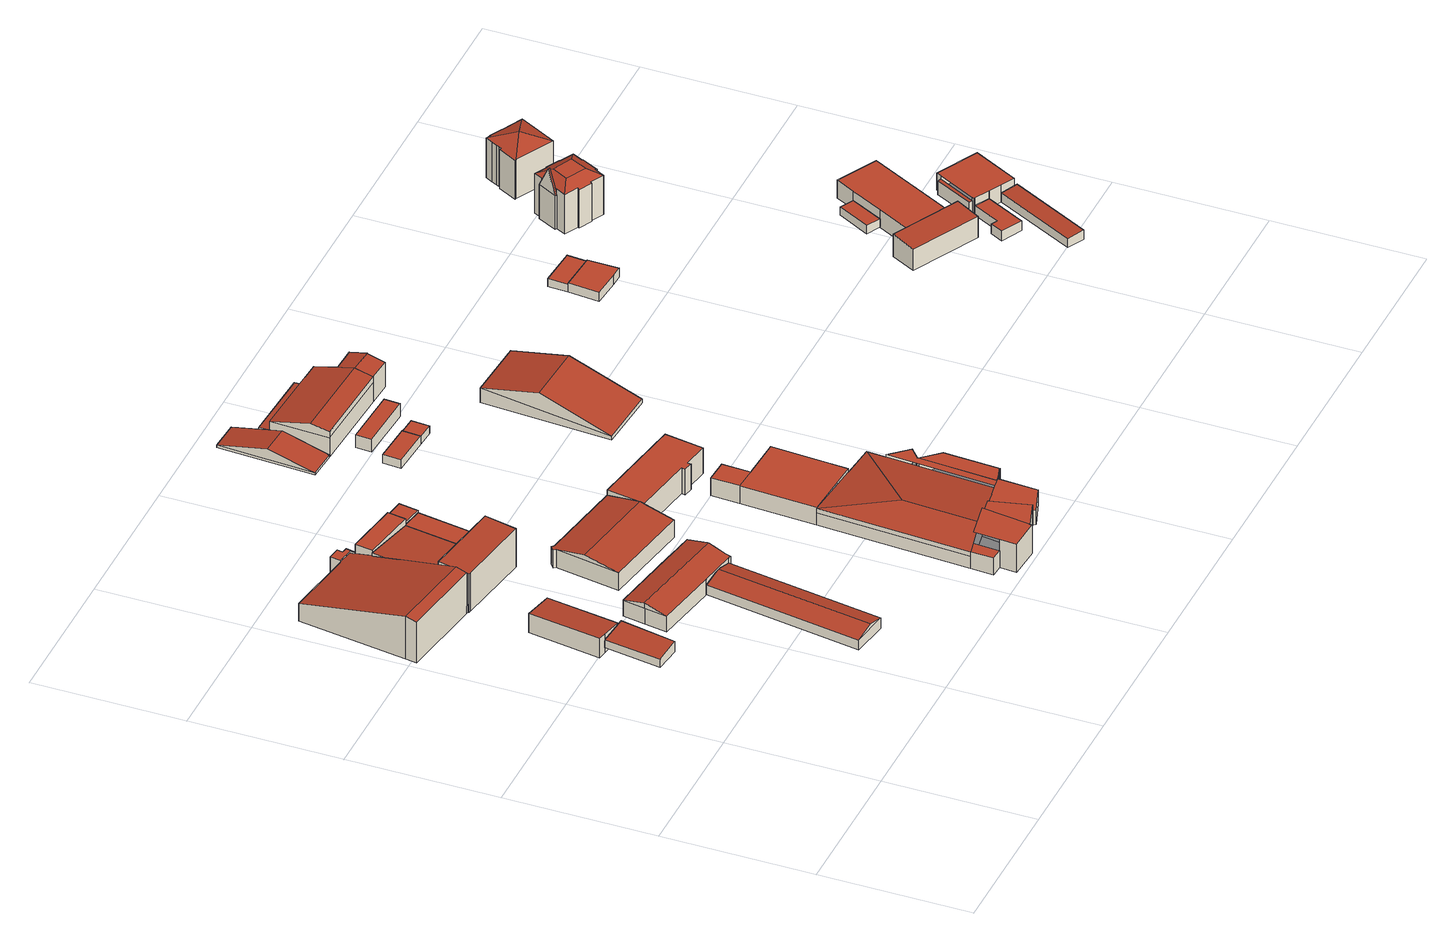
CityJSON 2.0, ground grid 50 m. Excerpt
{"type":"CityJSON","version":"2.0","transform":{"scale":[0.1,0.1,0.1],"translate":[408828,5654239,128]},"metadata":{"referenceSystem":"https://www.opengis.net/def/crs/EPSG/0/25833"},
"CityObjects":{
"building1":{"type":"Building","attributes":{"Dachtyp_tdc":"tdcPolyFlatRoof","Gemeindeschluessel":14612000,"Dachneigung":6.96,"QualitaetDacherkennung":91,"Geometrietyp2DReferenz":"3000","measuredHeight":4.01,"function":"31001_2000","roofType":"2100"},"geometry":[{"type":"Solid","lod":"2","boundaries":[[[[0,1,2,3]],[[1,4,5,2]],[[4,6,7,5]],[[6,8,9,7]],[[8,0,3,9]],[[8,6,4,1,0]],[[3,2,5,7,9]]]],"semantics":{"surfaces":[{"type":"WallSurface"},{"type":"RoofSurface"},{"type":"GroundSurface"}],"values":[[0,0,0,0,0,1,2]]}}]},
"building2":{"type":"Building","attributes":{"Dachtyp_tdc":"tdcPolyFlatRoof","Gemeindeschluessel":14612000,"Dachneigung":4.72,"QualitaetDacherkennung":90,"Geometrietyp2DReferenz":"3000","measuredHeight":6.98,"function":"31001_2000","roofType":"2100"},"geometry":[{"type":"Solid","lod":"2","boundaries":[[[[10,11,12,13]],[[11,14,15,12]],[[14,16,17,15]],[[16,18,19,17]],[[18,10,13,19]],[[18,16,14,11,10]],[[13,12,15,17,19]]]],"semantics":{"surfaces":[{"type":"WallSurface"},{"type":"RoofSurface"},{"type":"GroundSurface"}],"values":[[0,0,0,0,0,1,2]]}}]},
"building3":{"type":"Building","attributes":{"Gemeindeschluessel":14612000,"Geometrietyp2DReferenz":"3000","function":"31001_2000","roofType":"9999"},"children":["building3-1","building3-2","building3-3"]},
"building3-1":{"type":"BuildingPart","attributes":{"Dachtyp_tdc":"tdcPolyFlatRoof","Dachneigung":0,"QualitaetDacherkennung":0,"Geometrietyp2DReferenz":"3000","measuredHeight":3,"roofType":"9999"},"parents":["building3"],"geometry":[{"type":"MultiSurface","lod":"2","boundaries":[[[20,21,22,23,24,25]],[[23,22,26,27]],[[22,21,28,26]],[[21,20,29,28]],[[20,25,30,29]],[[30,31,27,26,28,29]],[[27,31,24,23]],[[31,30,25,24]]],"semantics":{"surfaces":[{"type":"RoofSurface"},{"type":"WallSurface"},{"type":"GroundSurface"},{"type":"ClosureSurface","isClosure":"1","QuelleClosure":"LoD1Solid"}],"values":[0,1,1,1,1,2,3,3]}}]},
"building3-2":{"type":"BuildingPart","attributes":{"Dachtyp_tdc":"tdcGableRoof","Dachneigung":14.19,"QualitaetDacherkennung":7,"Geometrietyp2DReferenz":"3000","measuredHeight":15.57,"roofType":"3100"},"parents":["building3"],"geometry":[{"type":"MultiSurface","lod":"2","boundaries":[[[32,33,34,35]],[[33,36,37,34]],[[36,38,23,27,37]],[[39,40,41,30,25]],[[40,42,43,41]],[[42,44,45,43]],[[44,46,47,45]],[[42,40,39,48]],[[48,38,36,33,32,49,50,46,44,42]],[[51,52,35,34,37,27,31,30,41,43,45,47]]],"semantics":{"surfaces":[{"type":"WallSurface"},{"type":"RoofSurface"},{"type":"GroundSurface"}],"values":[0,0,0,0,0,0,0,1,1,2]}}]},
"building3-3":{"type":"BuildingPart","attributes":{"Dachtyp_tdc":"tdcPolyFlatRoof","Dachneigung":0,"QualitaetDacherkennung":70,"Geometrietyp2DReferenz":"3000","measuredHeight":7.2,"roofType":"1000"},"parents":["building3"],"geometry":[{"type":"MultiSurface","lod":"2","boundaries":[[[53,54,55,56]],[[54,57,58,55]],[[57,59,60,58]],[[59,61,32,35,60]],[[62,53,56,47,46]],[[62,63,64,61,59,57,54,53]],[[56,55,58,60,35,52,51,47]]],"semantics":{"surfaces":[{"type":"WallSurface"},{"type":"RoofSurface"},{"type":"GroundSurface"}],"values":[0,0,0,0,0,1,2]}}]},
"building4":{"type":"Building","attributes":{"Dachtyp_tdc":"tdcGableRoof","Gemeindeschluessel":14612000,"Dachneigung":14.41,"QualitaetDacherkennung":94,"Geometrietyp2DReferenz":"3000","measuredHeight":5.16,"function":"31001_2000","roofType":"3100"},"geometry":[{"type":"Solid","lod":"2","boundaries":[[[[65,66,67,68]],[[66,69,70,67]],[[69,71,72,70]],[[71,65,68,72]],[[69,66,73]],[[65,71,74]],[[66,65,74,73]],[[71,69,73,74]],[[68,67,70,72]]]],"semantics":{"surfaces":[{"type":"WallSurface"},{"type":"RoofSurface"},{"type":"GroundSurface"}],"values":[[0,0,0,0,0,0,1,1,2]]}}]},
"building5":{"type":"Building","attributes":{"Dachtyp_tdc":"tdcFreeFormRoof","Gemeindeschluessel":14612000,"Dachneigung":14.38,"QualitaetDacherkennung":91,"Geometrietyp2DReferenz":"3000","measuredHeight":7.69,"function":"31001_2000","roofType":"5000"},"geometry":[{"type":"Solid","lod":"2","boundaries":[[[[75,76,77,78]],[[76,79,80,77]],[[79,81,82,80]],[[81,83,84,82]],[[83,85,86,84]],[[85,87,88,86]],[[87,89,90,88]],[[89,91,92,90]],[[91,93,94,92]],[[93,95,96,94]],[[95,97,98,96]],[[97,99,100,98]],[[99,75,78,100]],[[101,102,103,104,105,106,107]],[[108,109,110,107,106,111,99,97,95,93]],[[99,111,75]],[[75,111,106,105,76]],[[85,101,107,110,87]],[[87,110,109,89]],[[89,109,108,91]],[[91,108,93]],[[76,105,104,79]],[[79,104,103,81]],[[81,103,102,83]],[[83,102,101,85]],[[78,77,80,82,84,86,88,90,92,94,96,98,100]]]],"semantics":{"surfaces":[{"type":"WallSurface"},{"type":"RoofSurface"},{"type":"GroundSurface"}],"values":[[0,0,0,0,0,0,0,0,0,0,0,0,0,1,1,0,0,0,0,0,0,0,0,0,0,2]]}}]},
"building6":{"type":"Building","attributes":{"Dachtyp_tdc":"tdcPolyFlatRoof","Gemeindeschluessel":14612000,"Dachneigung":2.88,"QualitaetDacherkennung":86,"Geometrietyp2DReferenz":"3000","measuredHeight":14.52,"function":"31001_2000","roofType":"2100"},"geometry":[{"type":"Solid","lod":"2","boundaries":[[[[112,113,114,115]],[[113,116,117,114]],[[116,118,119,117]],[[118,120,121,119]],[[120,122,123,121]],[[122,124,125,123]],[[124,112,115,125]],[[124,122,120,118,116,113,112]],[[115,114,117,119,121,123,125]]]],"semantics":{"surfaces":[{"type":"WallSurface"},{"type":"RoofSurface"},{"type":"GroundSurface"}],"values":[[0,0,0,0,0,0,0,1,2]]}}]},
"building7":{"type":"Building","attributes":{"Dachtyp_tdc":"tdcPolyFlatRoof","Gemeindeschluessel":14612000,"Dachneigung":5.61,"QualitaetDacherkennung":71,"Geometrietyp2DReferenz":"3000","measuredHeight":8.89,"function":"31001_2000","roofType":"2100"},"geometry":[{"type":"Solid","lod":"2","boundaries":[[[[126,127,128,129]],[[127,130,131,128]],[[130,132,133,131]],[[132,134,135,133]],[[134,136,137,135]],[[136,138,139,137]],[[138,126,129,139]],[[138,136,134,132,130,127,126]],[[129,128,131,133,135,137,139]]]],"semantics":{"surfaces":[{"type":"WallSurface"},{"type":"RoofSurface"},{"type":"GroundSurface"}],"values":[[0,0,0,0,0,0,0,1,2]]}}]},
"building8":{"type":"Building","attributes":{"Dachtyp_tdc":"tdcPolyFlatRoof","Gemeindeschluessel":14612000,"Dachneigung":0,"QualitaetDacherkennung":70,"Geometrietyp2DReferenz":"3000","measuredHeight":8.24,"function":"31001_2000","roofType":"1000"},"geometry":[{"type":"Solid","lod":"2","boundaries":[[[[140,141,142,143]],[[141,144,145,142]],[[144,146,147,145]],[[146,148,149,147]],[[148,140,143,149]],[[148,146,144,141,140]],[[143,142,145,147,149]]]],"semantics":{"surfaces":[{"type":"WallSurface"},{"type":"RoofSurface"},{"type":"GroundSurface"}],"values":[[0,0,0,0,0,1,2]]}}]},
"building9":{"type":"Building","attributes":{"Dachtyp_tdc":"tdcPolyFlatRoof","Gemeindeschluessel":14612000,"Dachneigung":0,"QualitaetDacherkennung":82,"Geometrietyp2DReferenz":"3000","measuredHeight":5.25,"function":"31001_2000","roofType":"1000"},"geometry":[{"type":"Solid","lod":"2","boundaries":[[[[150,151,152,153]],[[151,154,155,152]],[[154,156,157,155]],[[156,158,159,157]],[[158,150,153,159]],[[158,156,154,151,150]],[[153,152,155,157,159]]]],"semantics":{"surfaces":[{"type":"WallSurface"},{"type":"RoofSurface"},{"type":"GroundSurface"}],"values":[[0,0,0,0,0,1,2]]}}]},
"building10":{"type":"Building","attributes":{"Dachtyp_tdc":"tdcFreeFormRoof","Gemeindeschluessel":14612000,"Dachneigung":10.04,"QualitaetDacherkennung":39,"Geometrietyp2DReferenz":"3000","measuredHeight":8.38,"function":"31001_2000","roofType":"5000"},"geometry":[{"type":"Solid","lod":"2","boundaries":[[[[160,161,162,163]],[[161,164,165,162]],[[164,166,167,165]],[[166,168,169,167]],[[168,170,171,169]],[[170,172,173,171]],[[172,174,175,173]],[[174,160,163,175]],[[174,172,176,177,160]],[[176,170,168,166,164,161,177]],[[161,160,177]],[[172,170,176]],[[163,162,165,167,169,171,173,175]]]],"semantics":{"surfaces":[{"type":"WallSurface"},{"type":"RoofSurface"},{"type":"GroundSurface"}],"values":[[0,0,0,0,0,0,0,0,1,1,0,0,2]]}}]},
"building11":{"type":"Building","attributes":{"Dachtyp_tdc":"tdcPolyFlatRoof","Gemeindeschluessel":14612000,"Dachneigung":0,"QualitaetDacherkennung":82,"Geometrietyp2DReferenz":"3000","measuredHeight":5.94,"function":"31001_2000","roofType":"1000"},"geometry":[{"type":"Solid","lod":"2","boundaries":[[[[178,179,180,153]],[[179,181,182,180]],[[181,183,184,182]],[[183,185,152,184]],[[185,178,153,152]],[[185,183,181,179,178]],[[153,180,182,184,152]]]],"semantics":{"surfaces":[{"type":"WallSurface"},{"type":"RoofSurface"},{"type":"GroundSurface"}],"values":[[0,0,0,0,0,1,2]]}}]},
"building12":{"type":"Building","attributes":{"Dachtyp_tdc":"tdcPolyFlatRoof","Gemeindeschluessel":14612000,"Dachneigung":0,"QualitaetDacherkennung":78,"Geometrietyp2DReferenz":"3000","measuredHeight":9.33,"function":"31001_2000","roofType":"1000"},"geometry":[{"type":"Solid","lod":"2","boundaries":[[[[186,187,188,189]],[[187,190,191,188]],[[190,192,193,191]],[[192,194,195,193]],[[194,196,197,195]],[[196,198,199,197]],[[198,200,201,199]],[[200,186,189,201]],[[200,198,196,194,192,190,187,186]],[[189,188,191,193,195,197,199,201]]]],"semantics":{"surfaces":[{"type":"WallSurface"},{"type":"RoofSurface"},{"type":"GroundSurface"}],"values":[[0,0,0,0,0,0,0,0,1,2]]}}]},
"building13":{"type":"Building","attributes":{"Gemeindeschluessel":14612000,"Geometrietyp2DReferenz":"3000","function":"31001_2000","roofType":"9999"},"children":["building13-1","building13-2","building13-3","building13-4","building13-5","building13-6","building13-7","building13-8","building13-9"]},
"building13-1":{"type":"BuildingPart","attributes":{"Dachtyp_tdc":"tdcPolyFlatRoof","Dachneigung":0,"QualitaetDacherkennung":89,"Geometrietyp2DReferenz":"3000","measuredHeight":5.18,"roofType":"1000"},"parents":["building13"],"geometry":[{"type":"MultiSurface","lod":"2","boundaries":[[[202,203,204,205,206]],[[203,207,208,204]],[[207,209,210,208]],[[209,211,212,210]],[[213,214,215,211,209,207,203,202]],[[205,204,208,210,212,216,217,218]]],"semantics":{"surfaces":[{"type":"WallSurface"},{"type":"RoofSurface"},{"type":"GroundSurface"}],"values":[0,0,0,0,1,2]}}]},
"building13-2":{"type":"BuildingPart","attributes":{"Dachtyp_tdc":"tdcPolyFlatRoof","Dachneigung":0,"QualitaetDacherkennung":78,"Geometrietyp2DReferenz":"3000","measuredHeight":6.06,"roofType":"1000"},"parents":["building13"],"geometry":[{"type":"MultiSurface","lod":"2","boundaries":[[[219,220,221,222]],[[220,223,224,225,221]],[[226,223,220,219]],[[222,221,225,227]]],"semantics":{"surfaces":[{"type":"WallSurface"},{"type":"RoofSurface"},{"type":"GroundSurface"}],"values":[0,0,1,2]}}]},
"building13-3":{"type":"BuildingPart","attributes":{"Dachtyp_tdc":"tdcPolyFlatRoof","Dachneigung":0,"QualitaetDacherkennung":92,"Geometrietyp2DReferenz":"3000","measuredHeight":6.44,"roofType":"1000"},"parents":["building13"],"geometry":[{"type":"MultiSurface","lod":"2","boundaries":[[[228,229,230,231,232]],[[229,233,234,230]],[[233,235,236,237,234]],[[235,233,229,228]],[[231,230,234,237]]],"semantics":{"surfaces":[{"type":"WallSurface"},{"type":"RoofSurface"},{"type":"GroundSurface"}],"values":[0,0,0,1,2]}}]},
"building13-4":{"type":"BuildingPart","attributes":{"Dachtyp_tdc":"tdcPolyFlatRoof","Dachneigung":0,"QualitaetDacherkennung":48,"Geometrietyp2DReferenz":"3000","measuredHeight":10.26,"roofType":"1000"},"parents":["building13"],"geometry":[{"type":"MultiSurface","lod":"2","boundaries":[[[238,239,240,241]],[[239,242,219,222,240]],[[243,238,241,244,245]],[[243,246,247,242,239,238]],[[241,240,222,227,248,244]]],"semantics":{"surfaces":[{"type":"WallSurface"},{"type":"RoofSurface"},{"type":"GroundSurface"}],"values":[0,0,0,1,2]}}]},
"building13-5":{"type":"BuildingPart","attributes":{"Dachtyp_tdc":"tdcPolyFlatRoof","Dachneigung":0,"QualitaetDacherkennung":79,"Geometrietyp2DReferenz":"3000","measuredHeight":7.03,"roofType":"1000"},"parents":["building13"],"geometry":[{"type":"MultiSurface","lod":"2","boundaries":[[[249,250,251,252,253]],[[250,245,244,251]],[[245,250,249,254,255,256]],[[248,257,252,251,244]]],"semantics":{"surfaces":[{"type":"WallSurface"},{"type":"RoofSurface"},{"type":"GroundSurface"}],"values":[0,0,1,2]}}]},
"building13-6":{"type":"BuildingPart","attributes":{"Dachtyp_tdc":"tdcHipAndGableRoof","Dachneigung":10.16,"QualitaetDacherkennung":16,"Geometrietyp2DReferenz":"3000","measuredHeight":8.37,"roofType":"5000"},"parents":["building13"],"geometry":[{"type":"MultiSurface","lod":"2","boundaries":[[[258,206,205,259]],[[224,260,261,225]],[[258,262,263,264]],[[263,223,265,266,264]],[[267,206,258,264,266,268,255,269,270]],[[224,223,263,260]],[[271,262,258]],[[261,272,259,205,218,257,248,227,225]],[[271,258,259,272]]],"semantics":{"surfaces":[{"type":"WallSurface"},{"type":"RoofSurface"},{"type":"GroundSurface"}],"values":[0,0,1,1,1,0,0,2,0]}}]},
"building13-7":{"type":"BuildingPart","attributes":{"Dachtyp_tdc":"tdcPolyFlatRoof","Dachneigung":0,"QualitaetDacherkennung":87,"Geometrietyp2DReferenz":"3000","measuredHeight":6.38,"roofType":"1000"},"parents":["building13"],"geometry":[{"type":"MultiSurface","lod":"2","boundaries":[[[236,273,274,237]],[[273,275,276,274]],[[275,277,262,271,272,276]],[[278,232,231,261,260,263]],[[278,277,275,273,236,232]],[[231,237,274,276,272,261]]],"semantics":{"surfaces":[{"type":"WallSurface"},{"type":"RoofSurface"},{"type":"GroundSurface"}],"values":[0,0,0,0,1,2]}}]},
"building13-8":{"type":"BuildingPart","attributes":{"Dachtyp_tdc":"tdcPolyFlatRoof","Dachneigung":0,"QualitaetDacherkennung":91,"Geometrietyp2DReferenz":"3000","measuredHeight":5.24,"roofType":"1000"},"parents":["building13"],"geometry":[{"type":"MultiSurface","lod":"2","boundaries":[[[279,280,281,282]],[[280,283,284,281]],[[283,285,214,217,284]],[[286,287,288,212,211]],[[287,279,282,288]],[[287,286,289,285,283,280,279]],[[282,281,284,217,216,212,288]]],"semantics":{"surfaces":[{"type":"WallSurface"},{"type":"RoofSurface"},{"type":"GroundSurface"}],"values":[0,0,0,0,0,1,2]}}]},
"building13-9":{"type":"BuildingPart","attributes":{"Dachtyp_tdc":"tdcPolyFlatRoof","Dachneigung":0,"QualitaetDacherkennung":38,"Geometrietyp2DReferenz":"3000","measuredHeight":5.19,"roofType":"1000"},"parents":["building13"],"geometry":[{"type":"MultiSurface","lod":"2","boundaries":[[[290,291,217,214]],[[290,292,293,291]],[[292,253,252,293]],[[294,253,292,290,214,270]],[[217,291,293,252,257,218]]],"semantics":{"surfaces":[{"type":"WallSurface"},{"type":"RoofSurface"},{"type":"GroundSurface"}],"values":[0,0,0,1,2]}}]},
"building14":{"type":"Building","attributes":{"Dachtyp_tdc":"tdcGableRoof","Gemeindeschluessel":14612000,"Dachneigung":13.31,"QualitaetDacherkennung":58,"Geometrietyp2DReferenz":"3000","measuredHeight":4.76,"function":"31001_2000","roofType":"3100"},"geometry":[{"type":"Solid","lod":"2","boundaries":[[[[295,296,297,298]],[[296,299,300,297]],[[299,301,302,300]],[[301,303,304,302]],[[303,295,298,304]],[[303,305,306,295]],[[296,306,305,307,299]],[[301,307,305,303]],[[299,307,301]],[[295,306,296]],[[298,297,300,302,304]]]],"semantics":{"surfaces":[{"type":"WallSurface"},{"type":"RoofSurface"},{"type":"GroundSurface"}],"values":[[0,0,0,0,0,1,1,0,0,0,2]]}}]},
"building15":{"type":"Building","attributes":{"Dachtyp_tdc":"tdcPolyFlatRoof","Gemeindeschluessel":14612000,"Dachneigung":0,"QualitaetDacherkennung":86,"Geometrietyp2DReferenz":"3000","measuredHeight":3.11,"function":"31001_2000","roofType":"1000"},"geometry":[{"type":"Solid","lod":"2","boundaries":[[[[308,309,310,311]],[[309,312,313,310]],[[312,314,315,313]],[[314,308,311,315]],[[314,312,309,308]],[[311,310,313,315]]]],"semantics":{"surfaces":[{"type":"WallSurface"},{"type":"RoofSurface"},{"type":"GroundSurface"}],"values":[[0,0,0,0,1,2]]}}]},
"building16":{"type":"Building","attributes":{"Dachtyp_tdc":"tdcPolyFlatRoof","Gemeindeschluessel":14612000,"Dachneigung":0,"QualitaetDacherkennung":82,"Geometrietyp2DReferenz":"3000","measuredHeight":2.79,"function":"31001_2000","roofType":"1000"},"geometry":[{"type":"Solid","lod":"2","boundaries":[[[[316,317,311,310]],[[317,318,319,311]],[[318,320,321,319]],[[320,316,310,321]],[[320,318,317,316]],[[310,311,319,321]]]],"semantics":{"surfaces":[{"type":"WallSurface"},{"type":"RoofSurface"},{"type":"GroundSurface"}],"values":[[0,0,0,0,1,2]]}}]},
"building17":{"type":"Building","attributes":{"Dachtyp_tdc":"tdcPolyFlatRoof","Gemeindeschluessel":14612000,"Dachneigung":0,"QualitaetDacherkennung":93,"Geometrietyp2DReferenz":"3000","measuredHeight":4.57,"function":"31001_2000","roofType":"1000"},"geometry":[{"type":"Solid","lod":"2","boundaries":[[[[322,323,324,325]],[[323,326,327,324]],[[323,322,328,326]],[[327,329,325,324]],[[326,328,329,327]],[[328,322,325,329]]]],"semantics":{"surfaces":[{"type":"WallSurface"},{"type":"RoofSurface"},{"type":"GroundSurface"}],"values":[[0,0,1,2,0,0]]}}]},
"building18":{"type":"Building","attributes":{"Gemeindeschluessel":14612000,"Geometrietyp2DReferenz":"3000","function":"31001_2000","roofType":"9999"},"children":["building18-1","building18-2","building18-3"]},
"building18-1":{"type":"BuildingPart","attributes":{"Dachtyp_tdc":"tdcGableRoof","Dachneigung":14.92,"QualitaetDacherkennung":94,"Geometrietyp2DReferenz":"3000","measuredHeight":10.38,"roofType":"3100"},"parents":["building18"],"geometry":[{"type":"MultiSurface","lod":"2","boundaries":[[[330,331,332,333,304]],[[334,335,336,337,338]],[[335,339,340,336]],[[341,330,304,342]],[[343,344,345,346,347,348]],[[334,331,347,346,349,350,335]],[[335,350,339]],[[330,348,347,331]],[[341,351,343,348,330]],[[304,333,337,336,340,352,342]]],"semantics":{"surfaces":[{"type":"WallSurface"},{"type":"RoofSurface"},{"type":"GroundSurface"}],"values":[0,0,0,0,1,1,0,0,0,2]}}]},
"building18-2":{"type":"BuildingPart","attributes":{"Dachtyp_tdc":"tdcPolyFlatRoof","Dachneigung":3.17,"QualitaetDacherkennung":65,"Geometrietyp2DReferenz":"3000","measuredHeight":3.79,"roofType":"2100"},"parents":["building18"],"geometry":[{"type":"MultiSurface","lod":"2","boundaries":[[[353,338,337,354]],[[332,355,302,333]],[[355,353,354,302]],[[355,332,338,353]],[[354,337,333,302]]],"semantics":{"surfaces":[{"type":"WallSurface"},{"type":"RoofSurface"},{"type":"GroundSurface"}],"values":[0,0,0,1,2]}}]},
"building18-3":{"type":"BuildingPart","attributes":{"Dachtyp_tdc":"tdcGableRoof","Dachneigung":14.79,"QualitaetDacherkennung":96,"Geometrietyp2DReferenz":"3000","measuredHeight":10.47,"roofType":"3100"},"parents":["building18"],"geometry":[{"type":"MultiSurface","lod":"2","boundaries":[[[356,357,340,339,350]],[[356,358,359,357]],[[358,360,361,359]],[[360,362,363,361]],[[362,351,341,342,363]],[[360,358,356,350,349,346,364]],[[364,344,351,362,360]],[[352,340,357,359,361,363,342]]],"semantics":{"surfaces":[{"type":"WallSurface"},{"type":"RoofSurface"},{"type":"GroundSurface"}],"values":[0,0,0,0,0,1,1,2]}}]},
"building19":{"type":"Building","attributes":{"Dachtyp_tdc":"tdcGableRoof","Gemeindeschluessel":14612000,"Dachneigung":19.1,"QualitaetDacherkennung":21,"Geometrietyp2DReferenz":"3000","measuredHeight":9.57,"function":"31001_2000","roofType":"3100"},"geometry":[{"type":"Solid","lod":"2","boundaries":[[[[365,366,367,368]],[[366,369,370,367]],[[369,371,372,370]],[[371,365,368,372]],[[369,366,373]],[[365,371,374]],[[366,365,374,373]],[[371,369,373,374]],[[368,367,370,372]]]],"semantics":{"surfaces":[{"type":"WallSurface"},{"type":"RoofSurface"},{"type":"GroundSurface"}],"values":[[0,0,0,0,0,0,1,1,2]]}}]},
"building20":{"type":"Building","attributes":{"Dachtyp_tdc":"tdcPolyFlatRoof","Gemeindeschluessel":14612000,"Dachneigung":0,"QualitaetDacherkennung":85,"Geometrietyp2DReferenz":"3000","measuredHeight":3.31,"function":"31001_2000","roofType":"1000"},"geometry":[{"type":"Solid","lod":"2","boundaries":[[[[375,376,377,378]],[[376,379,380,377]],[[379,381,382,380]],[[381,383,384,382]],[[383,375,378,384]],[[383,381,379,376,375]],[[378,377,380,382,384]]]],"semantics":{"surfaces":[{"type":"WallSurface"},{"type":"RoofSurface"},{"type":"GroundSurface"}],"values":[[0,0,0,0,0,1,2]]}}]},
"building21":{"type":"Building","attributes":{"Dachtyp_tdc":"tdcPolyFlatRoof","Gemeindeschluessel":14612000,"Dachneigung":0,"QualitaetDacherkennung":81,"Geometrietyp2DReferenz":"3000","measuredHeight":2.85,"function":"31001_2000","roofType":"1000"},"geometry":[{"type":"Solid","lod":"2","boundaries":[[[[385,386,377,380]],[[386,387,388,377]],[[387,389,390,388]],[[389,385,380,390]],[[389,387,386,385]],[[380,377,388,390]]]],"semantics":{"surfaces":[{"type":"WallSurface"},{"type":"RoofSurface"},{"type":"GroundSurface"}],"values":[[0,0,0,0,1,2]]}}]},
"building22":{"type":"Building","attributes":{"Dachtyp_tdc":"tdcPolyFlatRoof","Gemeindeschluessel":14612000,"Dachneigung":3.43,"QualitaetDacherkennung":73,"Geometrietyp2DReferenz":"3000","measuredHeight":8.28,"function":"31001_2000","roofType":"2100"},"geometry":[{"type":"Solid","lod":"2","boundaries":[[[[391,392,393,394]],[[392,395,396,393]],[[395,397,398,396]],[[397,399,400,398]],[[399,401,402,400]],[[401,391,394,402]],[[401,399,397,395,392,391]],[[394,393,396,398,400,402]]]],"semantics":{"surfaces":[{"type":"WallSurface"},{"type":"RoofSurface"},{"type":"GroundSurface"}],"values":[[0,0,0,0,0,0,1,2]]}}]},
"building23":{"type":"Building","attributes":{"Gemeindeschluessel":14612000,"Geometrietyp2DReferenz":"3000","function":"31001_9998","roofType":"9999"},"children":["building23-1","building23-2"]},
"building23-1":{"type":"BuildingPart","attributes":{"Dachtyp_tdc":"tdcCutTentRoof","Dachneigung":28.95,"QualitaetDacherkennung":71,"Geometrietyp2DReferenz":"3000","measuredHeight":16.5,"roofType":"9999"},"parents":["building23"],"geometry":[{"type":"MultiSurface","lod":"2","boundaries":[[[403,404,405]],[[403,406,407,404]],[[406,408,409,407]],[[408,410,411,409]],[[410,412,413,411]],[[412,414,415,413]],[[414,416,417,415]],[[416,418,419,417]],[[418,420,421,419]],[[420,422,423,421]],[[422,424,425,423]],[[424,426,427,425]],[[426,428,429,427]],[[428,430,431,429]],[[430,432,433,431]],[[432,434,435,433]],[[434,436,437,435]],[[436,438,439,437]],[[438,440,439]],[[416,414,412,410,408,406,441,442]],[[426,424,422,420,418,416,442,443]],[[436,434,432,430,428,426,443,444]],[[406,403,445,446,438,436,444,441]],[[444,443,442,441]],[[404,407,409,411,413,415,417,419,421,423,425,427,429,431,433,435,437,439]]],"semantics":{"surfaces":[{"type":"WallSurface"},{"type":"RoofSurface"},{"type":"GroundSurface"}],"values":[0,0,0,0,0,0,0,0,0,0,0,0,0,0,0,0,0,0,0,1,1,1,1,1,2]}}]},
"building23-2":{"type":"BuildingPart","attributes":{"Dachtyp_tdc":"tdcGableRoof","Dachneigung":63.69,"QualitaetDacherkennung":18,"Geometrietyp2DReferenz":"3000","measuredHeight":20.28,"roofType":"3100"},"parents":["building23"],"geometry":[{"type":"MultiSurface","lod":"2","boundaries":[[[440,447,448,439]],[[447,449,450,448]],[[449,405,404,450]],[[449,447,451]],[[447,440,446,452,451]],[[405,449,451,452,445]],[[439,448,450,404]]],"semantics":{"surfaces":[{"type":"WallSurface"},{"type":"RoofSurface"},{"type":"GroundSurface"}],"values":[0,0,0,0,1,1,2]}}]},
"building24":{"type":"Building","attributes":{"Dachtyp_tdc":"tdcPolyFlatRoof","Gemeindeschluessel":14612000,"Dachneigung":0,"QualitaetDacherkennung":78,"Geometrietyp2DReferenz":"3000","measuredHeight":2.98,"function":"31001_2000","roofType":"1000"},"geometry":[{"type":"Solid","lod":"2","boundaries":[[[[453,454,455,456]],[[454,457,458,455]],[[457,459,460,458]],[[459,453,456,460]],[[459,457,454,453]],[[456,455,458,460]]]],"semantics":{"surfaces":[{"type":"WallSurface"},{"type":"RoofSurface"},{"type":"GroundSurface"}],"values":[[0,0,0,0,1,2]]}}]},
"building25":{"type":"Building","attributes":{"Dachtyp_tdc":"tdcPolyFlatRoof","Gemeindeschluessel":14612000,"Dachneigung":0,"QualitaetDacherkennung":57,"Geometrietyp2DReferenz":"3000","measuredHeight":3.52,"function":"31001_2000","roofType":"1000"},"geometry":[{"type":"Solid","lod":"2","boundaries":[[[[461,462,463,464]],[[462,465,466,463]],[[465,467,468,466]],[[467,469,470,468]],[[469,471,472,470]],[[471,461,464,472]],[[471,469,467,465,462,461]],[[464,463,466,468,470,472]]]],"semantics":{"surfaces":[{"type":"WallSurface"},{"type":"RoofSurface"},{"type":"GroundSurface"}],"values":[[0,0,0,0,0,0,1,2]]}}]},
"building26":{"type":"Building","attributes":{"Dachtyp_tdc":"tdcPolyFlatRoof","Gemeindeschluessel":14612000,"Dachneigung":0,"QualitaetDacherkennung":78,"Geometrietyp2DReferenz":"3000","measuredHeight":6.41,"function":"31001_2000","roofType":"1000"},"geometry":[{"type":"Solid","lod":"2","boundaries":[[[[473,474,475,476]],[[474,477,478,475]],[[477,479,480,478]],[[479,481,482,480]],[[481,483,484,482]],[[483,473,476,484]],[[483,481,479,477,474,473]],[[476,475,478,480,482,484]]]],"semantics":{"surfaces":[{"type":"WallSurface"},{"type":"RoofSurface"},{"type":"GroundSurface"}],"values":[[0,0,0,0,0,0,1,2]]}}]},
"building27":{"type":"Building","attributes":{"Dachtyp_tdc":"tdcPolyFlatRoof","Gemeindeschluessel":14612000,"Dachneigung":2.77,"QualitaetDacherkennung":86,"Geometrietyp2DReferenz":"3000","measuredHeight":3.55,"function":"31001_2000","roofType":"2100"},"geometry":[{"type":"Solid","lod":"2","boundaries":[[[[485,486,487,488]],[[486,489,490,487]],[[489,491,492,490]],[[491,493,494,492]],[[493,485,488,494]],[[493,491,489,486,485]],[[488,487,490,492,494]]]],"semantics":{"surfaces":[{"type":"WallSurface"},{"type":"RoofSurface"},{"type":"GroundSurface"}],"values":[[0,0,0,0,0,1,2]]}}]},
"building28":{"type":"Building","attributes":{"Dachtyp_tdc":"tdcTentRoof","Gemeindeschluessel":14612000,"Dachneigung":21.37,"QualitaetDacherkennung":66,"Geometrietyp2DReferenz":"3000","measuredHeight":17.22,"function":"31001_9998","roofType":"3500"},"geometry":[{"type":"Solid","lod":"2","boundaries":[[[[495,496,497,498]],[[496,499,500,497]],[[499,501,502,500]],[[501,503,504,502]],[[503,505,506,504]],[[505,507,508,506]],[[507,509,510,508]],[[509,511,512,510]],[[511,513,514,512]],[[513,515,516,514]],[[515,517,518,516]],[[517,519,520,518]],[[519,521,522,520]],[[521,495,498,522]],[[513,511,509,507,505,503,523]],[[515,513,523]],[[517,515,523]],[[503,501,499,496,495,521,519,517,523]],[[498,497,500,502,504,506,508,510,512,514,516,518,520,522]]]],"semantics":{"surfaces":[{"type":"WallSurface"},{"type":"RoofSurface"},{"type":"GroundSurface"}],"values":[[0,0,0,0,0,0,0,0,0,0,0,0,0,0,1,1,1,1,2]]}}]},
"building29":{"type":"Building","attributes":{"Gemeindeschluessel":14612000,"Geometrietyp2DReferenz":"3000","function":"31001_2000","roofType":"9999"},"children":["building29-1","building29-2"]},
"building29-1":{"type":"BuildingPart","attributes":{"Dachtyp_tdc":"tdcPolyFlatRoof","Dachneigung":4.57,"QualitaetDacherkennung":63,"Geometrietyp2DReferenz":"3000","measuredHeight":5,"roofType":"2100"},"parents":["building29"],"geometry":[{"type":"MultiSurface","lod":"2","boundaries":[[[524,525,526,527]],[[528,529,530,531]],[[529,524,527,530]],[[529,528,525,524]],[[527,526,531,530]]],"semantics":{"surfaces":[{"type":"WallSurface"},{"type":"RoofSurface"},{"type":"GroundSurface"}],"values":[0,0,0,1,2]}}]},
"building29-2":{"type":"BuildingPart","attributes":{"Dachtyp_tdc":"tdcPolyFlatRoof","Dachneigung":0,"QualitaetDacherkennung":35,"Geometrietyp2DReferenz":"3000","measuredHeight":6.17,"roofType":"1000"},"parents":["building29"],"geometry":[{"type":"MultiSurface","lod":"2","boundaries":[[[532,533,534,526,525]],[[533,535,536,534]],[[535,537,492,536]],[[537,538,490,492]],[[538,539,540,490]],[[539,541,470,540]],[[541,542,468,470]],[[542,543,544,468]],[[543,545,528,531,544]],[[543,542,541,539,538,537,535,533,532,545]],[[531,526,534,536,492,490,540,470,468,544]]],"semantics":{"surfaces":[{"type":"WallSurface"},{"type":"RoofSurface"},{"type":"GroundSurface"}],"values":[0,0,0,0,0,0,0,0,0,1,2]}}]}
},
"vertices":[
[216,790,78],[244,978,78],[244,978,50],[216,790,50],[319,966,88],[319,966,50],[336,963,90],[336,963,50],[303,779,89],[303,779,50],
[244,978,99],[216,982,101],[216,982,31],[244,978,31],[253,1222,101],[253,1222,31],[356,1206,92],[356,1206,31],[319,966,92],[319,966,31],
[296,1434,45],[312,1534,45],[332,1660,45],[328,1661,45],[297,1471,45],[291,1435,45],[332,1660,15],[328,1661,15],[312,1534,15],[296,1434,15],[291,1435,15],[297,1471,15],
[357,1817,82],[348,1757,98],[348,1757,15],[357,1817,15],[344,1758,98],[344,1758,15],[328,1661,123],[291,1435,162],[8,1478,162],[8,1478,15],[13,1515,171],[13,1515,15],[69,1877,79],[69,1877,15],[302,1841,79],[302,1841,15],[297,1471,171],[354,1817,82],[357,1833,79],[357,1833,15],[354,1817,15],
[307,1876,87],[347,1870,87],[347,1870,15],[307,1876,15],[344,1851,87],[344,1851,15],[362,1848,87],[362,1848,15],[357,1817,87],[302,1841,87],[357,1833,87],[354,1817,87],
[724,781,88],[642,264,88],[642,264,49],[724,781,49],[519,284,84],[519,284,49],[602,802,84],[602,802,49],[585,273,101],[668,791,101],
[400,914,105],[413,988,105],[413,988,48],[400,914,48],[659,946,105],[659,946,48],[674,943,105],[674,943,48],[759,928,105],[759,928,48],[746,858,105],[746,858,48],[746,854,105],[746,854,48],[743,840,105],[743,840,48],[735,795,105],[735,795,48],[733,779,105],[733,779,48],[724,781,105],[724,781,48],[602,802,105],[602,802,48],[387,840,105],[387,840,48],[746,858,125],[759,928,107],[674,943,107],[659,946,107],[413,988,107],[400,916,125],[746,856,125],[735,795,109],[743,840,121],[746,854,125],[400,914,125],
[301,1429,156],[296,1430,156],[296,1430,16],[301,1429,16],[296,1434,157],[296,1434,16],[312,1534,162],[312,1534,16],[495,1505,162],[495,1505,16],[574,1493,162],[574,1493,16],[557,1388,156],[557,1388,16],
[312,1534,109],[332,1660,109],[332,1660,20],[312,1534,20],[328,1661,109],[328,1661,20],[344,1758,109],[344,1758,20],[348,1757,109],[348,1757,20],[530,1728,91],[530,1728,20],[495,1505,91],[495,1505,20],
[530,1728,115],[348,1757,115],[348,1757,32],[530,1728,32],[357,1817,115],[357,1817,32],[540,1788,115],[540,1788,32],[531,1734,115],[531,1734,32],
[531,1734,85],[610,1721,85],[610,1721,33],[531,1734,33],[574,1493,85],[574,1493,33],[495,1505,85],[495,1505,33],[530,1728,85],[530,1728,33],
[541,1055,98],[576,1268,101],[576,1268,35],[541,1055,35],[571,1275,100],[571,1275,35],[589,1289,97],[589,1289,35],[595,1281,99],[595,1281,35],[884,1233,99],[884,1233,35],[863,1105,116],[863,1105,35],[846,1004,98],[846,1004,35],[866,1120,119],[560,1171,119],
[531,1734,93],[540,1788,93],[540,1788,33],[541,1797,93],[541,1797,33],[620,1785,93],[620,1785,33],[610,1721,93],
[863,1105,118],[884,1233,118],[884,1233,25],[863,1105,25],[1204,1181,118],[1204,1181,25],[1184,1052,118],[1184,1052,25],[1098,1066,118],[1098,1066,25],[1096,1054,118],[1096,1054,25],[1065,1059,118],[1065,1059,25],[1067,1071,118],[1067,1071,25],
[1411,564,75],[1466,504,75],[1466,504,23],[1411,564,23],[1411,564,67],[1442,483,75],[1442,483,23],[1432,474,75],[1432,474,23],[1432,469,75],[1432,469,23],[1391,210,75],[1426,216,75],[1417,216,75],[1417,216,23],[1426,216,23],[1391,210,23],
[1086,70,84],[1046,72,84],[1046,72,23],[1086,70,23],[1050,146,84],[1050,146,67],[1050,146,23],[1090,154,84],[1090,154,23],
[1089,897,88],[1093,990,88],[1093,990,23],[1089,897,23],[1089,897,87],[1168,986,88],[1168,986,23],[1165,893,88],[1165,893,87],[1165,893,23],
[1188,8,126],[1083,14,126],[1083,14,23],[1188,8,23],[1086,70,126],[1189,18,126],[1189,18,23],[1189,18,94],[1210,176,126],[1090,154,126],[1210,176,23],
[1321,61,94],[1305,56,94],[1305,56,23],[1321,61,23],[1321,61,75],[1288,190,94],[1242,182,94],[1210,176,94],[1288,190,23],
[1414,627,67],[1414,627,23],[1076,646,67],[1076,646,23],[1290,634,73],[1076,646,84],[1181,419,107],[1090,154,92],[1167,168,107],[1391,210,67],[1210,176,99],[1288,190,86],[1346,201,75],[1290,634,67],[1290,634,23],
[1305,887,87],[1305,887,23],[1294,694,87],[1294,694,23],[1290,634,87],[1076,646,87],
[1474,228,76],[1468,228,76],[1468,228,23],[1474,228,23],[1445,220,76],[1445,220,23],[1426,216,76],[1432,469,76],[1483,412,76],[1483,412,23],[1417,216,76],
[1420,84,75],[1420,84,23],[1324,52,75],[1324,52,23],[1288,190,75],
[754,2107,23],[770,2426,25],[770,2426,16],[754,2107,16],[868,2421,25],[868,2421,16],[863,2332,24],[863,2332,16],[852,2102,23],[852,2102,16],[859,2255,64],[761,2260,64],[863,2332,46],
[1006,1935,54],[1003,1874,54],[1003,1874,23],[1006,1935,23],[871,1882,54],[871,1882,23],[875,1943,54],[875,1943,23],
[1003,1874,51],[1006,1935,51],[1066,1931,51],[1066,1931,23],[1063,1871,51],[1063,1871,23],
[1118,2038,64],[1115,1986,64],[1115,1986,18],[1118,2038,18],[919,1996,64],[919,1996,18],[922,2048,64],[922,2048,18],
[852,2102,85],[861,2295,85],[861,2295,54],[861,2295,16],[1107,2283,85],[1163,2280,85],[1163,2280,16],[1107,2283,16],[1107,2283,54],[1160,2203,85],[1160,2203,16],[1154,2087,85],[1154,2087,16],[1154,2087,107],[1155,2104,110],[1157,2145,119],[1157,2148,120],[855,2163,120],[852,2102,107],[1158,2174,113],[1160,2203,106],[1154,2087,106],[1157,2145,16],
[1109,2319,52],[1109,2319,16],[863,2332,52],
[1242,2199,106],[1242,2199,16],[1239,2141,121],[1239,2141,16],[1237,2141,121],[1237,2141,16],[1235,2083,106],[1235,2083,16],[1157,2145,121],
[1452,1356,28],[1247,1368,28],[1247,1368,14],[1452,1356,14],[1273,1796,67],[1273,1796,14],[1478,1784,67],[1478,1784,14],[1262,1605,110],[1466,1593,110],
[1869,1663,46],[1877,1766,46],[1877,1766,13],[1869,1663,13],[2005,1758,46],[2005,1758,13],[2003,1655,46],[2003,1655,13],[1964,1657,46],[1964,1657,13],
[2005,1758,41],[1877,1766,41],[1881,1832,41],[1881,1832,13],[2010,1824,41],[2010,1824,13],
[2365,870,88],[2406,950,94],[2406,950,11],[2365,870,11],[2464,921,94],[2464,921,11],[2599,852,94],[2599,852,11],[2629,837,94],[2629,837,11],[2588,756,88],[2588,756,11],
[2201,1984,147],[2201,1984,3],[2201,1984,128],[2214,2011,147],[2214,2011,3],[2259,1988,147],[2259,1988,3],[2261,1993,144],[2261,1993,3],[2305,1970,144],[2305,1970,3],[2303,1966,147],[2303,1966,3],[2347,1943,147],[2347,1943,3],[2331,1910,147],[2331,1910,3],[2337,1907,142],[2337,1907,3],[2309,1851,142],[2309,1851,3],[2302,1854,146],[2302,1854,3],[2285,1821,146],[2285,1821,3],[2241,1844,146],[2241,1844,3],[2239,1840,143],[2239,1840,3],[2195,1862,143],[2195,1862,3],[2197,1867,146],[2197,1867,3],[2152,1889,146],[2152,1889,3],[2169,1922,146],[2169,1922,3],[2169,1922,124],[2231,1959,168],[2296,1926,168],[2269,1871,167],[2202,1905,167],[2197,1976,147],[2173,1929,146],
[2163,1925,124],[2163,1925,3],[2194,1988,128],[2194,1988,3],[2177,1953,206],[2183,1950,206],
[2581,1150,41],[2526,1042,41],[2526,1042,11],[2581,1150,11],[2481,1065,41],[2481,1065,11],[2536,1173,41],[2536,1173,11],
[2601,686,45],[2623,729,45],[2623,729,10],[2601,686,10],[2643,718,45],[2643,718,10],[2688,807,45],[2688,807,10],[2736,782,45],[2736,782,10],[2670,651,45],[2670,651,10],
[2464,921,74],[2526,1042,74],[2526,1042,10],[2464,921,10],[2581,1150,74],[2581,1150,10],[2614,1214,74],[2614,1214,10],[2748,1145,74],[2748,1145,10],[2599,852,74],[2599,852,10],
[2698,466,45],[2643,494,42],[2643,494,10],[2698,466,10],[2779,761,42],[2779,761,10],[2823,738,45],[2823,738,10],[2833,733,45],[2833,733,10],
[2293,2150,146],[2297,2158,146],[2297,2158,2],[2293,2150,2],[2302,2168,146],[2302,2168,2],[2311,2186,146],[2311,2186,2],[2324,2210,147],[2324,2210,2],[2340,2202,147],[2340,2202,2],[2342,2206,145],[2342,2206,2],[2382,2185,145],[2382,2185,2],[2381,2183,146],[2381,2183,2],[2451,2147,147],[2451,2147,2],[2388,2023,145],[2388,2023,2],[2261,2088,145],[2261,2088,2],[2256,2090,143],[2256,2090,2],[2289,2153,144],[2289,2153,2],[2356,2118,174],
[2742,948,59],[2753,943,60],[2753,943,10],[2742,948,10],[2688,816,60],[2678,821,59],[2678,821,10],[2688,816,10],
[2753,943,72],[2760,958,72],[2760,958,10],[2899,887,72],[2899,887,10],[2823,738,72],[2779,761,72],[2737,782,72],[2737,782,10],[2736,782,72],[2688,807,72],[2684,808,72],[2684,808,10],[2688,816,72]
]}
